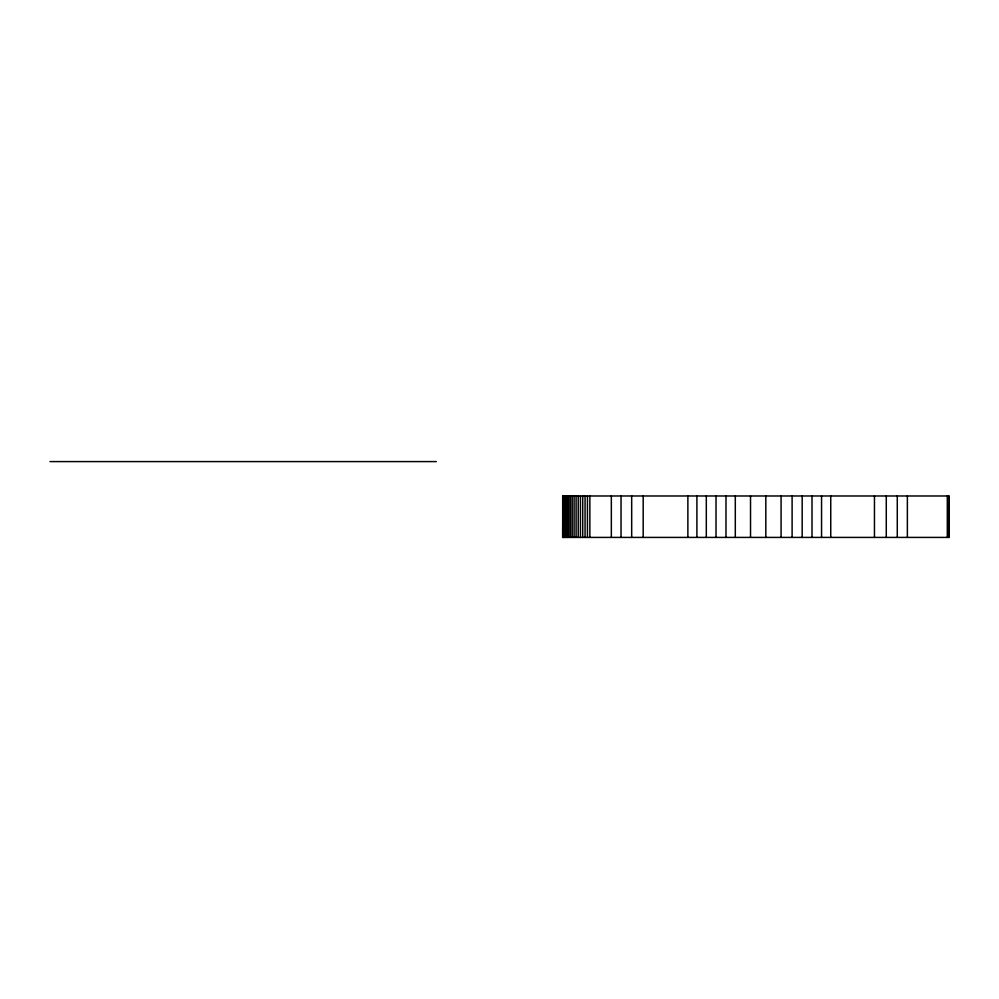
<?xml version="1.0" encoding="UTF-8"?>
<svg xmlns="http://www.w3.org/2000/svg" width="999" height="999" viewBox="0 0 999 999"><rect width="100%" height="100%" fill="white"/><g stroke="black" fill="none" stroke-linecap="round" stroke-linejoin="round"><path stroke-width="1.5" d="M49.95 461.588L436.313 461.588M562.687 537.412L949.05 537.412L949.05 495.979L562.687 495.979L562.687 537.412L562.824 495.979M948.8 495.979L948.8 537.412M947.302 495.979L947.302 537.412M907.367 495.979L907.367 537.412M897.277 495.979L897.277 537.412M886.275 495.979L886.275 537.412M874.462 495.979L874.462 537.412M830.743 495.979L830.743 537.412M821.553 495.979L821.553 537.412M812.012 495.979L812.012 537.412M802.172 495.979L802.172 537.412M792.107 495.979L792.107 537.412M781.081 495.979L781.081 537.412M765.821 495.979L765.821 537.412M750.524 495.979L750.524 537.412M735.301 495.979L735.301 537.412M725.986 495.979L725.986 537.412M716.021 495.979L716.021 537.412M706.305 495.979L706.305 537.412M696.902 495.979L696.902 537.412M687.874 495.979L687.874 537.412M643.181 495.979L643.181 537.412M631.68 495.979L631.68 537.412M621.041 495.979L621.041 537.412M611.338 495.979L611.338 537.412M589.86 495.979L589.86 537.412M587.449 495.979L587.449 537.412M585.064 495.979L585.064 537.412M582.717 495.979L582.717 537.412M580.431 495.979L580.431 537.412M578.221 495.979L578.221 537.412M576.098 495.979L576.098 537.412M574.088 495.979L574.088 537.412M572.202 495.979L572.202 537.412M570.454 495.979L570.454 537.412M568.856 495.979L568.856 537.412M567.42 495.979L567.42 537.412M566.158 495.979L566.158 537.412M565.084 495.979L565.084 537.412M564.198 495.979L564.198 537.412M563.511 495.979L563.511 537.412M563.024 495.979L563.024 537.412"/></g></svg>
